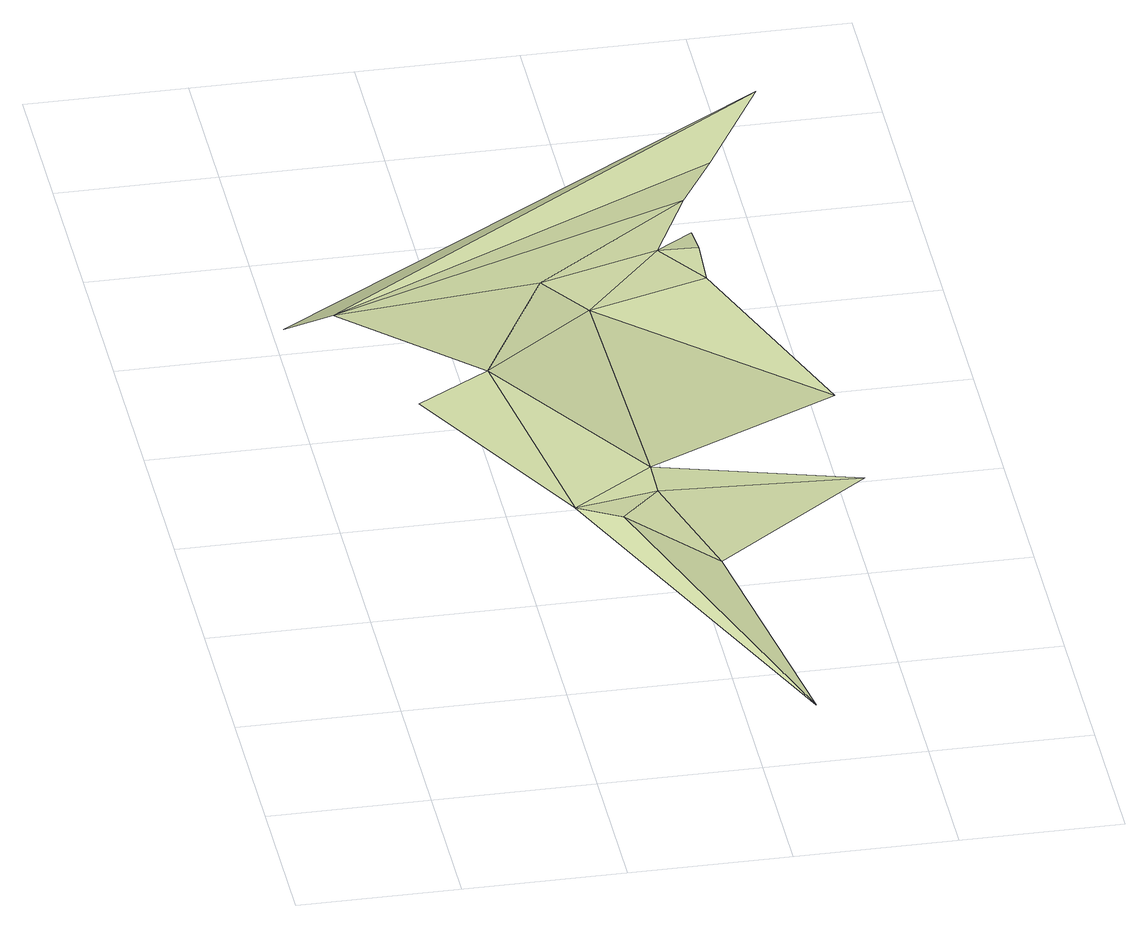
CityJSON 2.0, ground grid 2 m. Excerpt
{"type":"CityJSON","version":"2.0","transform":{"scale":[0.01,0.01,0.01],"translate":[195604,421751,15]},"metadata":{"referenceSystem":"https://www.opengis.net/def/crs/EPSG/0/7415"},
"CityObjects":{
"landuse1":{"type":"LandUse","attributes":{"3df_class":"Terrain","bgt_fysiekvoorkomen":"erf","bgt_status":"bestaand","identificatienamespace":"NL.IMGeo","onbegroeidterreindeeloptalud":"false","relatievehoogteligging":0,"aantal_punten":0},"geometry":[{"type":"MultiSurface","lod":"1","boundaries":[[[0,1,2]],[[2,3,4]],[[2,4,5]],[[2,6,0]],[[7,0,8]],[[4,3,9]],[[2,5,6]],[[5,4,9]],[[0,6,10]],[[11,7,12]],[[10,8,0]],[[9,13,5]],[[6,5,13]],[[7,8,14]],[[10,6,15]],[[8,10,16]],[[14,17,7]],[[16,10,18]],[[14,8,16]],[[18,10,15]],[[17,12,7]],[[18,19,16]],[[19,20,16]]]}]}
},
"vertices":[
[228,875,32],[140,844,15],[280,584,15],[478,75,34],[328,525,34],[378,575,34],[378,625,36],[78,1075,2],[328,1075,19],[428,425,23],[378,1025,6],[11,1033,16],[659,1464,7],[628,575,23],[528,1225,18],[628,775,14],[478,1125,16],[578,1325,3],[528,1075,3],[528,1125,15],[528,1175,4]
]}
